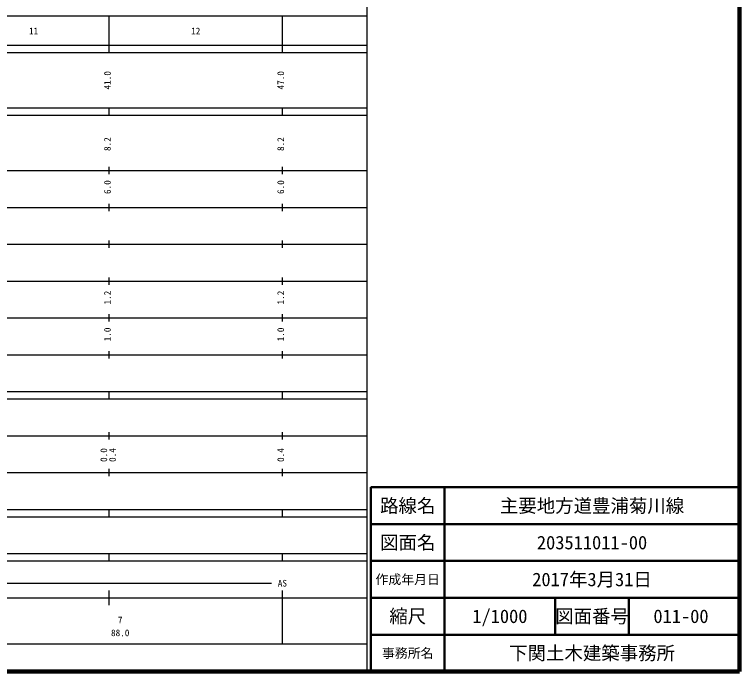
# Model space of a CAD drawing. Units: millimetres on the paper, enlarged 1000 times. Extents: x 40000 to 680000, y 20000 to 380000.
# Drawn here: x 483325 to 680000, y 20000 to 198357 of the extents above; entities that cross this region are included whole.
import ezdxf
from ezdxf.enums import TextEntityAlignment as Align

# ---------------------------------------------------------------- set-up
doc = ezdxf.new("R2010")
doc.units = ezdxf.units.MM
doc.header["$LTSCALE"] = 1000
for name, color, linetype, lineweight in [('M-TTL', 2, 'Continuous', 140), ('M-TTL-BAND', 7, 'Continuous', 25), ('M-TTL-FRAM', 2, 'Continuous', 50), ('M-TTL-LINE', 7, 'Continuous', 50)]:
    doc.layers.add(name, color=color, linetype=linetype, lineweight=lineweight)
doc.layers.add('M-TTL-TXT', color=7, linetype='Continuous')
doc.styles.add('ＭＳ ゴシック', font='')
doc.styles.get('ＭＳ ゴシック').set_extended_font_data('MS Gothic')

msp = doc.modelspace()

# ---------------------------------------------------------------- linework, layer by layer
at = {"layer": 'M-TTL'}
for p, q in [((680000, 20000), (680000, 380000)), ((40000, 20000), (680000, 20000))]:
    msp.add_line(p, q, dxfattribs=at)
at = {"layer": 'M-TTL-BAND'}
for p, q in [((579000, 20000), (579000, 370000)), ((68000, 198000), (579000, 198000)), ((509000, 188000), (509000, 198000)), ((556000, 188000), (556000, 198000)), ((40000, 190000), (579000, 190000)), ((40000, 188000), (579000, 188000)), ((40000, 173000), (579000, 173000)), ((509000, 171000), (509000, 173000)), ((556000, 171000), (556000, 173000)), ((40000, 171000), (579000, 171000)), ((40000, 156000), (579000, 156000)), ((509000, 155000), (509000, 157000)), ((556000, 155000), (556000, 157000)), ((46000, 146000), (579000, 146000)), ((509000, 145000), (509000, 147000)), ((556000, 145000), (556000, 147000)), ((52000, 136000), (579000, 136000)), ((509000, 135000), (509000, 137000)), ((556000, 135000), (556000, 137000)), ((46000, 126000), (579000, 126000)), ((509000, 125000), (509000, 127000)), ((556000, 125000), (556000, 127000)), ((509000, 115000), (509000, 117000)), ((556000, 115000), (556000, 117000)), ((52000, 116000), (579000, 116000)), ((509000, 105000), (509000, 107000)), ((556000, 105000), (556000, 107000)), ((46000, 106000), (579000, 106000)), ((40000, 96000), (579000, 96000)), ((509000, 94000), (509000, 96000)), ((556000, 94000), (556000, 96000)), ((40000, 94000), (579000, 94000)), ((509000, 83000), (509000, 85000)), ((556000, 83000), (556000, 85000)), ((49000, 84000), (579000, 84000)), ((509000, 73000), (509000, 75000)), ((556000, 73000), (556000, 75000)), ((40000, 74000), (579000, 74000)), ((40000, 64000), (579000, 64000)), ((509000, 62000), (509000, 64000)), ((556000, 62000), (556000, 64000)), ((40000, 62000), (579000, 62000)), ((40000, 52000), (579000, 52000)), ((509000, 50000), (509000, 52000)), ((556000, 50000), (556000, 52000)), ((40000, 50000), (579000, 50000)), ((71000, 44000), (553000, 44000)), ((509000, 38000), (509000, 42000)), ((556000, 27500), (556000, 42000)), ((40000, 40000), (579000, 40000)), ((68000, 27500), (579000, 27500))]:
    msp.add_line(p, q, dxfattribs=at)
at = {"layer": 'M-TTL-FRAM'}
for p, q in [((680000, 70000), (580000, 70000)), ((580000, 70000), (580000, 20000))]:
    msp.add_line(p, q, dxfattribs=at)
at = {"layer": 'M-TTL-LINE'}
for p, q in [((600000, 70000), (600000, 20000)), ((680000, 60000), (580000, 60000)), ((680000, 50000), (580000, 50000)), ((680000, 40000), (580000, 40000)), ((630000, 40000), (630000, 30000)), ((650000, 40000), (650000, 30000)), ((680000, 30000), (580000, 30000))]:
    msp.add_line(p, q, dxfattribs=at)

# ---------------------------------------------------------------- texts
at = {"layer": 'M-TTL-BAND', "style": 'ＭＳ ゴシック'}
for s, p in [('11', (488500, 192405)), ('12', (532500, 192405)), ('AS', (556000, 42500)), ('7', (512000, 32523)), ('88.0', (512000, 29033))]:
    msp.add_text(s, height=1833, dxfattribs=at).set_placement(p, align=Align.BOTTOM_CENTER)
for s, p in [('41.0', (510000, 180500)), ('47.0', (557000, 180500)), ('8.2', (510000, 163174)), ('8.2', (557000, 163174)), ('6.0', (510000, 151500)), ('6.0', (557000, 151500)), ('1.2', (510000, 121500)), ('1.2', (557000, 121500)), ('1.0', (510000, 111500)), ('1.0', (557000, 111500)), ('0.0', (509000, 78764)), ('0.4', (511370, 78764)), ('0.4', (557000, 78764))]:
    msp.add_text(s, height=1833, rotation=90, dxfattribs=at).set_placement(p, align=Align.BOTTOM_CENTER)
at = {"layer": 'M-TTL-TXT', "style": 'ＭＳ ゴシック'}
for s, height, p in [('路線名', 3666, (590000, 65000)), ('路線名', 3666, (590000, 65000)), ('主要地方道豊浦菊川線', 3666, (640000, 65000)), ('図面名', 3666, (590000, 55000)), ('図面名', 3666, (590000, 55000)), ('203511011-00', 3666, (640000, 55000)), ('2017年3月31日', 3666, (640000, 45000)), ('作成年月日', 2566, (590000, 45000)), ('作成年月日', 2566, (590000, 45000)), ('縮尺', 3666, (590000, 35000)), ('縮尺', 3666, (590000, 35000)), ('1/1000', 3666, (615000, 35000)), ('図面番号', 3666, (640000, 35000)), ('図面番号', 3666, (640000, 35000)), ('011-00', 3666, (664125, 35000)), ('事務所名', 2566, (590000, 25000)), ('事務所名', 2566, (590000, 25000)), ('下関土木建築事務所', 3666, (640000, 25000))]:
    msp.add_text(s, height=height, dxfattribs=at).set_placement(p, align=Align.MIDDLE_CENTER)

doc.saveas('drawing.dxf')
